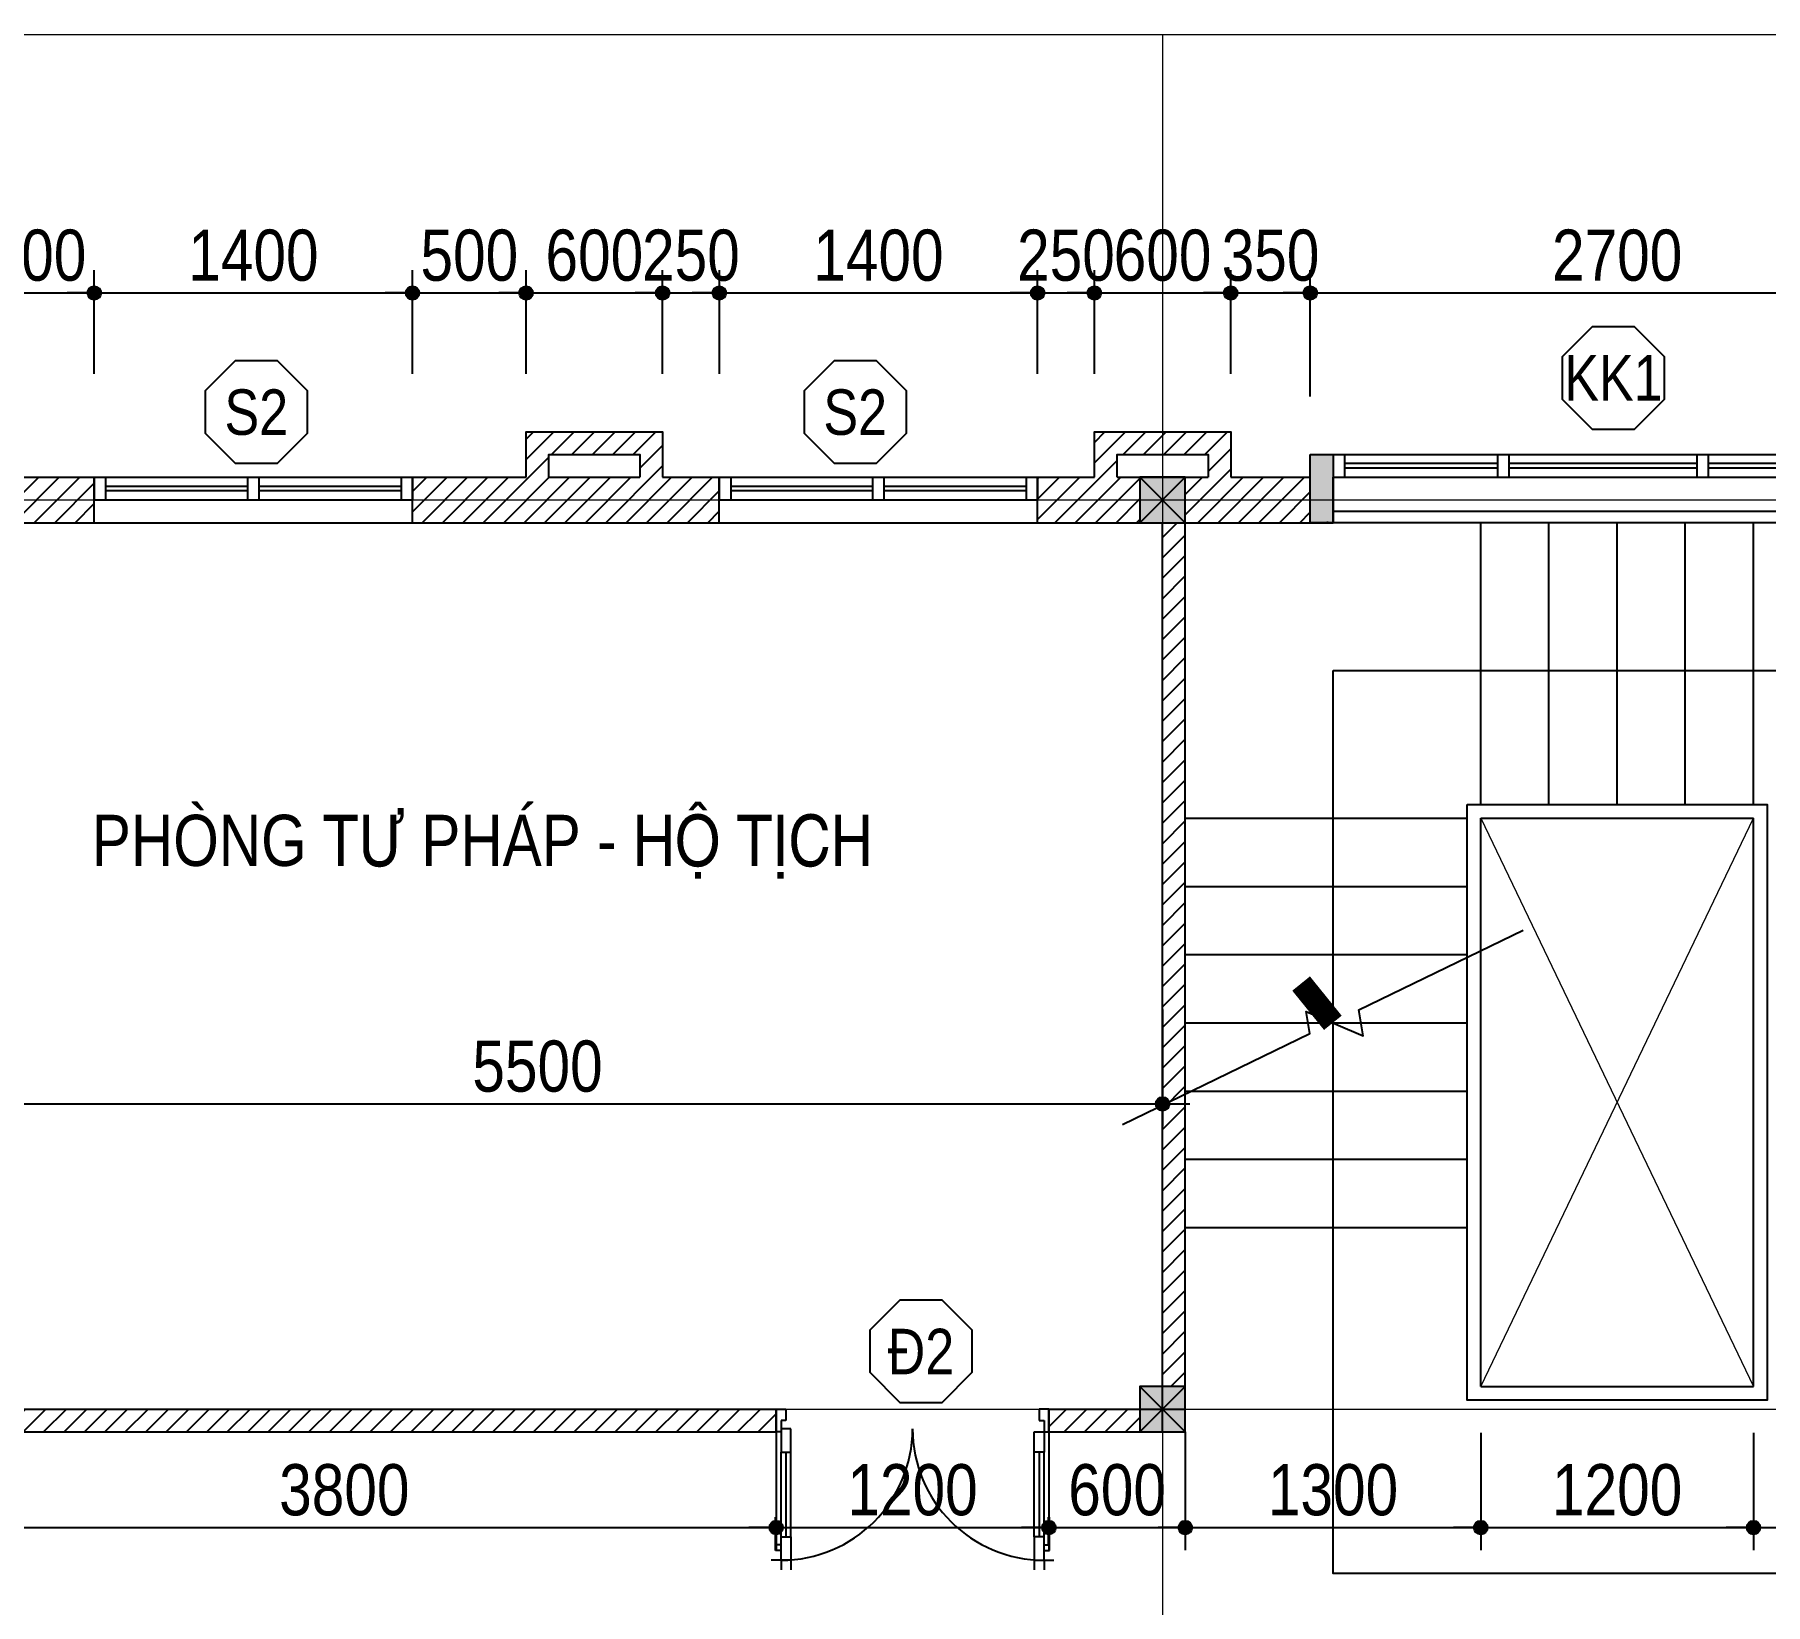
# Model space of a CAD drawing. Extents: x -79995 to 347433, y -157641 to 104789.
# Drawn here: x -3564 to 4051, y 44688 to 51593 of the extents above; entities that cross this region are included whole.
import ezdxf
from ezdxf.enums import TextEntityAlignment as Align

# ---------------------------------------------------------------- set-up
doc = ezdxf.new("R2010")
doc.units = 0
doc.linetypes.add('ACAD_ISO10W100', pattern=[18, 12, -3, 0, -3])
doc.layers.get('DEFPOINTS').update_dxf_attribs({"linetype": 'CONTINUOUS'})
for name, color, linetype in [('009', 251, 'CONTINUOUS'), ('DIM', 1, 'CONTINUOUS'), ('DOOR', 20, 'CONTINUOUS'), ('MEDIUM', 2, 'CONTINUOUS'), ('TAGS', 60, 'CONTINUOUS'), ('TEXT', 7, 'CONTINUOUS'), ('TUONG', 131, 'CONTINUOUS'), ('WALL', 4, 'CONTINUOUS')]:
    doc.layers.add(name, color=color, linetype=linetype)
for name, color, linetype, lineweight in [('CAY', 84, 'CONTINUOUS', 5), ('NET-THAY', 2, 'CONTINUOUS', 13), ('TRUC', 24, 'CONTINUOUS', 0)]:
    doc.layers.add(name, color=color, linetype=linetype, lineweight=lineweight)
doc.styles.add('1', font='', dxfattribs={"height": 250})
doc.styles.add('HEL-CONDENSE', font='')
doc.styles.add('VNI-HELVE-CONDENSEN', font='')
doc.styles.get('1').set_extended_font_data('VNI-Helve-Condense')
doc.styles.get('HEL-CONDENSE').set_extended_font_data('VNI-Helve-Condense')
doc.styles.get('VNI-HELVE-CONDENSEN').set_extended_font_data('VNI-Helve-Condense')
doc.dimstyles.new('D100', dxfattribs={"dimtxt": 225, "dimasz": 1.2, "dimexe": 100, "dimexo": 0, "dimgap": 50, "dimtad": 1, "dimdec": 0, "dimzin": 13, "dimdsep": 46, "dimtxsty": 'HEL-CONDENSE', "dimblk": 'D50', "dimcen": 0, "dimclrd": 1, "dimclre": 1, "dimclrt": 7, "dimadec": 0, "dimazin": 0, "dimtfac": 1, "dimtdec": 0, "dimtmove": 0, "dimatfit": 3, "dimldrblk": 'D50', "dimfxl": 1, "dimtolj": 1, "dimtzin": 13, "dimarcsym": 0})
pattern_1 = [(45, (-1312102.69, -334214.396), (-44.9012806, 44.9012806), [])]

# ---------------------------------------------------------------- blocks, each defined once
blk = doc.blocks.new('s11')
at = {"layer": 'DOOR'}
for p, q in [((0, 0), (0, -100)), ((1400, 0), (0, 0)), ((50, 0), (50, -100)), ((1350, 0), (1350, -100)), ((1400, 0), (1400, -100)), ((1400, -100), (0, -100))]:
    blk.add_line(p, q, dxfattribs=at)
at = {"layer": 'DOOR', "linetype": 'ByBlock', "lineweight": -2}
for p, q in [((675, -100), (675, 0)), ((725, -100), (725, 0))]:
    blk.add_line(p, q, dxfattribs=at)
at = {"layer": 'DOOR', "color": 251}
for p, q in [((50, -40), (675, -40)), ((50, -60), (675, -60)), ((725, -40), (1350, -40)), ((725, -60), (1350, -60))]:
    blk.add_line(p, q, dxfattribs=at)
blk = doc.blocks.new('KH-CUADI')
at = {"layer": 'TAGS'}
blk.add_lwpolyline([(-124, 300), (-300, 124), (-300, -124), (-124, -300), (124, -300), (300, -124), (300, 124), (124, 300)], close=True, dxfattribs=at)
at = {"layer": 'TAGS', "style": 'VNI-HELVE-CONDENSEN'}
blk.add_attdef('D', text='', height=300, dxfattribs=at).set_placement((0, 0), align=Align.MIDDLE)
blk = doc.blocks.new('A$C225A2996')
at = {"layer": 'WALL'}
blk.add_hatch(color=4, dxfattribs=at).paths.add_polyline_path([(531.4, 81.6), (731.4, 81.6), (731.4, 281.6), (531.4, 281.6)])
at = {"layer": 'WALL', "color": 4}
for p, q in [((531.4, 281.6), (731.4, 81.6)), ((531.4, 81.6), (731.4, 281.6))]:
    blk.add_line(p, q, dxfattribs=at)
blk.add_lwpolyline([(531.4, 81.6), (731.4, 81.6), (731.4, 281.6), (531.4, 281.6)], close=True, dxfattribs=at)
blk = doc.blocks.new('A$C48B57989')
at = {"layer": 'DOOR'}
for p, q in [((-446, 752.5), (-403.1, 752.5)), ((-446, 652.5), (-446, 752.5)), ((-403.1, 702.5), (-424.6, 702.5)), ((-424.6, 702.5), (-424.6, 652.5)), ((-403.1, 752.5), (-403.1, 702.5)), ((711.1, 752.5), (711.1, 702.5)), ((754, 752.5), (711.1, 752.5)), ((711.1, 702.5), (732.6, 702.5)), ((732.6, 702.5), (732.6, 652.5)), ((754, 652.5), (754, 752.5)), ((-424.6, 652.5), (-446, 652.5)), ((-381.7, 666.8), (-424.6, 666.8)), ((-424.6, 666.8), (-424.6, 563.9)), ((-381.7, 563.9), (-381.7, 666.8)), ((689.7, 563.9), (689.7, 652.5)), ((689.7, 652.5), (732.6, 652.5)), ((732.6, 652.5), (754, 652.5)), ((732.6, 652.5), (732.6, 563.9)), ((-424.6, 563.9), (-381.7, 563.9)), ((-424.6, 171.4), (-424.6, 563.9)), ((-403.1, 563.9), (-403.1, 191)), ((-381.7, 191), (-381.7, 563.9)), ((689.7, 191), (689.7, 563.9)), ((732.6, 563.9), (689.7, 563.9)), ((711.1, 563.9), (711.1, 191)), ((732.6, 171.4), (732.6, 563.9)), ((-448.8, 131.8), (-448.8, 277.2)), ((-443.9, 277.2), (-448.8, 277.2)), ((-443.9, 156), (-443.9, 277.2)), ((752, 156), (752, 277.2)), ((752, 277.2), (756.8, 277.2)), ((756.8, 131.8), (756.8, 277.2)), ((-424.6, 156), (-443.9, 156)), ((-424.6, 191), (-381.7, 191)), ((-424.6, 88.2), (-424.6, 191)), ((-424.6, 131.8), (-424.6, 156)), ((-381.7, 191), (-381.7, 88.2)), ((732.6, 191), (689.7, 191)), ((689.7, 191), (689.7, 88.2)), ((732.6, 88.2), (732.6, 191)), ((732.6, 131.8), (732.6, 156)), ((732.6, 156), (752, 156)), ((-424.6, 88.2), (-467.4, 88.2)), ((-424.6, 131.8), (-448.8, 131.8)), ((-424.6, 88.2), (-424.6, 45.3)), ((-381.7, 88.2), (-424.6, 88.2)), ((-381.7, 88.2), (-381.7, 45.3)), ((689.7, 88.2), (689.7, 45.3)), ((689.7, 88.2), (732.6, 88.2)), ((732.6, 131.8), (756.8, 131.8)), ((732.6, 88.2), (732.6, 45.3)), ((732.6, 88.2), (775.4, 88.2))]:
    blk.add_line(p, q, dxfattribs=at)
at = {"layer": 'DOOR', "color": 251}
for centre, major_axis, start_param, end_param in [((-424.6, 666.8), (409.1, 409.1), 3.926991, 5.497787), ((732.6, 666.8), (-409.1, 409.1), 0.785398, 2.356194)]:
    blk.add_ellipse(centre, major_axis=major_axis, ratio=1, start_param=start_param, end_param=end_param, dxfattribs=at)
blk = doc.blocks.new('D50')
at = {"layer": 'DIM'}
blk.add_hatch(color=256, dxfattribs=at).paths.add_polyline_path([(25, 0, 1), (-25, 0, 1)])
blk.add_line((25, 0), (100, 0), dxfattribs=at)
blk.add_circle((0, 0), 25, dxfattribs=at)
blk = doc.blocks.new('*D184')
at = {"layer": 'DEFPOINTS', "color": 0, "transparency": 16777216}
for p in [(-3301.5, 50456.8), (-3801.5, 50101.4), (-3301.5, 50101.4)]:
    blk.add_point(p, dxfattribs=at)
at = {"layer": 'DIM', "color": 1, "lineweight": -2, "transparency": 16777216}
for p, q in [((-3801.5, 50101.4), (-3801.5, 50556.8)), ((-3301.5, 50101.4), (-3301.5, 50556.8)), ((-3800.3, 50456.8), (-3302.7, 50456.8))]:
    blk.add_line(p, q, dxfattribs=at)
at = {"layer": 'DIM', "color": 1, "lineweight": -2, "transparency": 16777216, "xscale": 1.199999999999999, "yscale": 1.199999999999999, "zscale": 1.199999999999999, "rotation": 180}
blk.add_blockref('D50', (-3801.5, 50456.8), dxfattribs=at)
at = {"layer": 'DIM', "color": 1, "lineweight": -2, "transparency": 16777216, "xscale": 1.199999999999999, "yscale": 1.199999999999999, "zscale": 1.199999999999999}
blk.add_blockref('D50', (-3301.5, 50456.8), dxfattribs=at)
at = {"layer": 'DIM', "color": 7, "transparency": 16777216, "insert": (-3551.5, 50621.7), "char_height": 225, "attachment_point": 5, "style": 'HEL-CONDENSE'}
blk.add_mtext('\\A1;500', dxfattribs=at)
blk = doc.blocks.new('*D185')
at = {"layer": 'DEFPOINTS', "color": 0, "transparency": 16777216}
for p in [(-801.5, 50456.8), (-1401.5, 50101.4), (-801.5, 50101.4)]:
    blk.add_point(p, dxfattribs=at)
at = {"layer": 'DIM', "color": 1, "lineweight": -2, "transparency": 16777216}
for p, q in [((-1401.5, 50101.4), (-1401.5, 50556.8)), ((-801.5, 50101.4), (-801.5, 50556.8)), ((-1400.3, 50456.8), (-802.7, 50456.8))]:
    blk.add_line(p, q, dxfattribs=at)
at = {"layer": 'DIM', "color": 1, "lineweight": -2, "transparency": 16777216, "xscale": 1.199999999999999, "yscale": 1.199999999999999, "zscale": 1.199999999999999, "rotation": 180}
blk.add_blockref('D50', (-1401.5, 50456.8), dxfattribs=at)
at = {"layer": 'DIM', "color": 1, "lineweight": -2, "transparency": 16777216, "xscale": 1.199999999999999, "yscale": 1.199999999999999, "zscale": 1.199999999999999}
blk.add_blockref('D50', (-801.5, 50456.8), dxfattribs=at)
at = {"layer": 'DIM', "color": 7, "transparency": 16777216, "insert": (-1101.5, 50621.7), "char_height": 225, "attachment_point": 5, "style": 'HEL-CONDENSE'}
blk.add_mtext('\\A1;600', dxfattribs=at)
blk = doc.blocks.new('*D186')
at = {"layer": 'DEFPOINTS', "color": 0, "transparency": 16777216}
for p in [(-551.5, 50456.8), (-801.5, 50101.4), (-551.5, 50101.4)]:
    blk.add_point(p, dxfattribs=at)
at = {"layer": 'DIM', "color": 1, "lineweight": -2, "transparency": 16777216}
for p, q in [((-801.5, 50101.4), (-801.5, 50556.8)), ((-551.5, 50101.4), (-551.5, 50556.8)), ((-800.3, 50456.8), (-552.7, 50456.8))]:
    blk.add_line(p, q, dxfattribs=at)
at = {"layer": 'DIM', "color": 1, "lineweight": -2, "transparency": 16777216, "xscale": 1.199999999999999, "yscale": 1.199999999999999, "zscale": 1.199999999999999, "rotation": 180}
blk.add_blockref('D50', (-801.5, 50456.8), dxfattribs=at)
at = {"layer": 'DIM', "color": 1, "lineweight": -2, "transparency": 16777216, "xscale": 1.199999999999999, "yscale": 1.199999999999999, "zscale": 1.199999999999999}
blk.add_blockref('D50', (-551.5, 50456.8), dxfattribs=at)
at = {"layer": 'DIM', "color": 7, "transparency": 16777216, "insert": (-676.5, 50621.7), "char_height": 225, "attachment_point": 5, "style": 'HEL-CONDENSE'}
blk.add_mtext('\\A1;250', dxfattribs=at)
blk = doc.blocks.new('*D187')
at = {"layer": 'DEFPOINTS', "color": 0, "transparency": 16777216}
for p in [(1698.5, 50456.8), (1098.5, 50101.4), (1698.5, 50101.4)]:
    blk.add_point(p, dxfattribs=at)
at = {"layer": 'DIM', "color": 1, "lineweight": -2, "transparency": 16777216}
for p, q in [((1098.5, 50101.4), (1098.5, 50556.8)), ((1698.5, 50101.4), (1698.5, 50556.8)), ((1099.7, 50456.8), (1697.3, 50456.8))]:
    blk.add_line(p, q, dxfattribs=at)
at = {"layer": 'DIM', "color": 1, "lineweight": -2, "transparency": 16777216, "xscale": 1.199999999999999, "yscale": 1.199999999999999, "zscale": 1.199999999999999, "rotation": 180}
blk.add_blockref('D50', (1098.5, 50456.8), dxfattribs=at)
at = {"layer": 'DIM', "color": 1, "lineweight": -2, "transparency": 16777216, "xscale": 1.199999999999999, "yscale": 1.199999999999999, "zscale": 1.199999999999999}
blk.add_blockref('D50', (1698.5, 50456.8), dxfattribs=at)
at = {"layer": 'DIM', "color": 7, "transparency": 16777216, "insert": (1398.5, 50621.7), "char_height": 225, "attachment_point": 5, "style": 'HEL-CONDENSE'}
blk.add_mtext('\\A1;600', dxfattribs=at)
blk = doc.blocks.new('*D188')
at = {"layer": 'DEFPOINTS', "color": 0, "transparency": 16777216}
for p in [(2048.5, 50456.8), (1698.5, 50101.4), (2048.5, 50001.4)]:
    blk.add_point(p, dxfattribs=at)
at = {"layer": 'DIM', "color": 1, "lineweight": -2, "transparency": 16777216}
for p, q in [((1698.5, 50101.4), (1698.5, 50556.8)), ((2048.5, 50001.4), (2048.5, 50556.8)), ((1699.7, 50456.8), (2047.3, 50456.8))]:
    blk.add_line(p, q, dxfattribs=at)
at = {"layer": 'DIM', "color": 1, "lineweight": -2, "transparency": 16777216, "xscale": 1.199999999999999, "yscale": 1.199999999999999, "zscale": 1.199999999999999, "rotation": 180}
blk.add_blockref('D50', (1698.5, 50456.8), dxfattribs=at)
at = {"layer": 'DIM', "color": 1, "lineweight": -2, "transparency": 16777216, "xscale": 1.199999999999999, "yscale": 1.199999999999999, "zscale": 1.199999999999999}
blk.add_blockref('D50', (2048.5, 50456.8), dxfattribs=at)
at = {"layer": 'DIM', "color": 7, "transparency": 16777216, "insert": (1873.5, 50621.7), "char_height": 225, "attachment_point": 5, "style": 'HEL-CONDENSE'}
blk.add_mtext('\\A1;350', dxfattribs=at)
blk = doc.blocks.new('*D189')
at = {"layer": 'DEFPOINTS', "color": 0, "transparency": 16777216}
for p in [(4748.5, 50456.8), (2048.5, 50001.4), (4748.5, 50001.4)]:
    blk.add_point(p, dxfattribs=at)
at = {"layer": 'DIM', "color": 1, "lineweight": -2, "transparency": 16777216}
for p, q in [((2048.5, 50001.4), (2048.5, 50556.8)), ((4748.5, 50001.4), (4748.5, 50556.8)), ((2049.7, 50456.8), (4747.3, 50456.8))]:
    blk.add_line(p, q, dxfattribs=at)
at = {"layer": 'DIM', "color": 1, "lineweight": -2, "transparency": 16777216, "xscale": 1.199999999999999, "yscale": 1.199999999999999, "zscale": 1.199999999999999, "rotation": 180}
blk.add_blockref('D50', (2048.5, 50456.8), dxfattribs=at)
at = {"layer": 'DIM', "color": 1, "lineweight": -2, "transparency": 16777216, "xscale": 1.199999999999999, "yscale": 1.199999999999999, "zscale": 1.199999999999999}
blk.add_blockref('D50', (4748.5, 50456.8), dxfattribs=at)
at = {"layer": 'DIM', "color": 7, "transparency": 16777216, "insert": (3398.5, 50621.7), "char_height": 225, "attachment_point": 5, "style": 'HEL-CONDENSE'}
blk.add_mtext('\\A1;2700', dxfattribs=at)
blk = doc.blocks.new('*D313')
at = {"layer": 'DEFPOINTS', "color": 0, "linetype": 'Continuous', "transparency": 16777216}
for p in [(-4101.5, 45446.2), (-301.5, 45446.2), (-301.5, 45025.6)]:
    blk.add_point(p, dxfattribs=at)
at = {"layer": 'DIM', "color": 1, "linetype": 'Continuous', "lineweight": -2, "transparency": 16777216}
for p, q in [((-4101.5, 45446.2), (-4101.5, 44925.6)), ((-301.5, 45446.2), (-301.5, 44925.6)), ((-4100.3, 45025.6), (-302.7, 45025.6))]:
    blk.add_line(p, q, dxfattribs=at)
at = {"layer": 'DIM', "color": 1, "linetype": 'Continuous', "lineweight": -2, "transparency": 16777216, "xscale": 1.199999999999999, "yscale": 1.199999999999999, "zscale": 1.199999999999999, "rotation": 180}
blk.add_blockref('D50', (-4101.5, 45025.6), dxfattribs=at)
at = {"layer": 'DIM', "color": 1, "linetype": 'Continuous', "lineweight": -2, "transparency": 16777216, "xscale": 1.199999999999999, "yscale": 1.199999999999999, "zscale": 1.199999999999999}
blk.add_blockref('D50', (-301.5, 45025.6), dxfattribs=at)
at = {"layer": 'DIM', "color": 7, "linetype": 'Continuous', "transparency": 16777216, "insert": (-2201.5, 45190.5), "char_height": 225, "attachment_point": 5, "style": 'HEL-CONDENSE'}
blk.add_mtext('\\A1;3800', dxfattribs=at)
blk = doc.blocks.new('*D314')
at = {"layer": 'DEFPOINTS', "color": 0, "linetype": 'Continuous', "transparency": 16777216}
for p in [(-301.5, 45446.2), (898.5, 45446.2), (898.5, 45025.6)]:
    blk.add_point(p, dxfattribs=at)
at = {"layer": 'DIM', "color": 1, "linetype": 'Continuous', "lineweight": -2, "transparency": 16777216}
for p, q in [((-301.5, 45446.2), (-301.5, 44925.6)), ((898.5, 45446.2), (898.5, 44925.6)), ((-300.3, 45025.6), (897.3, 45025.6))]:
    blk.add_line(p, q, dxfattribs=at)
at = {"layer": 'DIM', "color": 1, "linetype": 'Continuous', "lineweight": -2, "transparency": 16777216, "xscale": 1.199999999999999, "yscale": 1.199999999999999, "zscale": 1.199999999999999, "rotation": 180}
blk.add_blockref('D50', (-301.5, 45025.6), dxfattribs=at)
at = {"layer": 'DIM', "color": 1, "linetype": 'Continuous', "lineweight": -2, "transparency": 16777216, "xscale": 1.199999999999999, "yscale": 1.199999999999999, "zscale": 1.199999999999999}
blk.add_blockref('D50', (898.5, 45025.6), dxfattribs=at)
at = {"layer": 'DIM', "color": 7, "linetype": 'Continuous', "transparency": 16777216, "insert": (298.5, 45190.5), "char_height": 225, "attachment_point": 5, "style": 'HEL-CONDENSE'}
blk.add_mtext('\\A1;1200', dxfattribs=at)
blk = doc.blocks.new('*D315')
at = {"layer": 'DEFPOINTS', "color": 0, "linetype": 'Continuous', "transparency": 16777216}
for p in [(898.5, 45446.2), (1498.5, 45446.2), (1498.5, 45025.6)]:
    blk.add_point(p, dxfattribs=at)
at = {"layer": 'DIM', "color": 1, "linetype": 'Continuous', "lineweight": -2, "transparency": 16777216}
for p, q in [((898.5, 45446.2), (898.5, 44925.6)), ((1498.5, 45446.2), (1498.5, 44925.6)), ((899.7, 45025.6), (1497.3, 45025.6))]:
    blk.add_line(p, q, dxfattribs=at)
at = {"layer": 'DIM', "color": 1, "linetype": 'Continuous', "lineweight": -2, "transparency": 16777216, "xscale": 1.199999999999999, "yscale": 1.199999999999999, "zscale": 1.199999999999999, "rotation": 180}
blk.add_blockref('D50', (898.5, 45025.6), dxfattribs=at)
at = {"layer": 'DIM', "color": 1, "linetype": 'Continuous', "lineweight": -2, "transparency": 16777216, "xscale": 1.199999999999999, "yscale": 1.199999999999999, "zscale": 1.199999999999999}
blk.add_blockref('D50', (1498.5, 45025.6), dxfattribs=at)
at = {"layer": 'DIM', "color": 7, "linetype": 'Continuous', "transparency": 16777216, "insert": (1198.5, 45190.5), "char_height": 225, "attachment_point": 5, "style": 'HEL-CONDENSE'}
blk.add_mtext('\\A1;600', dxfattribs=at)
blk = doc.blocks.new('*D316')
at = {"layer": 'DEFPOINTS', "color": 0, "linetype": 'Continuous', "transparency": 16777216}
for p in [(1498.5, 45446.2), (2798.5, 45442.4), (2798.5, 45025.6)]:
    blk.add_point(p, dxfattribs=at)
at = {"layer": 'DIM', "color": 1, "linetype": 'Continuous', "lineweight": -2, "transparency": 16777216}
for p, q in [((1498.5, 45446.2), (1498.5, 44925.6)), ((2798.5, 45442.4), (2798.5, 44925.6)), ((1499.7, 45025.6), (2797.3, 45025.6))]:
    blk.add_line(p, q, dxfattribs=at)
at = {"layer": 'DIM', "color": 1, "linetype": 'Continuous', "lineweight": -2, "transparency": 16777216, "xscale": 1.199999999999999, "yscale": 1.199999999999999, "zscale": 1.199999999999999, "rotation": 180}
blk.add_blockref('D50', (1498.5, 45025.6), dxfattribs=at)
at = {"layer": 'DIM', "color": 1, "linetype": 'Continuous', "lineweight": -2, "transparency": 16777216, "xscale": 1.199999999999999, "yscale": 1.199999999999999, "zscale": 1.199999999999999}
blk.add_blockref('D50', (2798.5, 45025.6), dxfattribs=at)
at = {"layer": 'DIM', "color": 7, "linetype": 'Continuous', "transparency": 16777216, "insert": (2148.5, 45190.5), "char_height": 225, "attachment_point": 5, "style": 'HEL-CONDENSE'}
blk.add_mtext('\\A1;1300', dxfattribs=at)
blk = doc.blocks.new('*D317')
at = {"layer": 'DEFPOINTS', "color": 0, "linetype": 'Continuous', "transparency": 16777216}
for p in [(2798.5, 45442.4), (3998.5, 45442.4), (3998.5, 45025.6)]:
    blk.add_point(p, dxfattribs=at)
at = {"layer": 'DIM', "color": 1, "linetype": 'Continuous', "lineweight": -2, "transparency": 16777216}
for p, q in [((2798.5, 45442.4), (2798.5, 44925.6)), ((3998.5, 45442.4), (3998.5, 44925.6)), ((2799.7, 45025.6), (3997.3, 45025.6))]:
    blk.add_line(p, q, dxfattribs=at)
at = {"layer": 'DIM', "color": 1, "linetype": 'Continuous', "lineweight": -2, "transparency": 16777216, "xscale": 1.199999999999999, "yscale": 1.199999999999999, "zscale": 1.199999999999999, "rotation": 180}
blk.add_blockref('D50', (2798.5, 45025.6), dxfattribs=at)
at = {"layer": 'DIM', "color": 1, "linetype": 'Continuous', "lineweight": -2, "transparency": 16777216, "xscale": 1.199999999999999, "yscale": 1.199999999999999, "zscale": 1.199999999999999}
blk.add_blockref('D50', (3998.5, 45025.6), dxfattribs=at)
at = {"layer": 'DIM', "color": 7, "linetype": 'Continuous', "transparency": 16777216, "insert": (3398.5, 45190.5), "char_height": 225, "attachment_point": 5, "style": 'HEL-CONDENSE'}
blk.add_mtext('\\A1;1200', dxfattribs=at)
blk = doc.blocks.new('*D318')
at = {"layer": 'DEFPOINTS', "color": 0, "linetype": 'Continuous', "transparency": 16777216}
for p in [(3998.5, 45442.4), (5298.5, 45446.2), (5298.5, 45025.6)]:
    blk.add_point(p, dxfattribs=at)
at = {"layer": 'DIM', "color": 1, "linetype": 'Continuous', "lineweight": -2, "transparency": 16777216}
for p, q in [((3998.5, 45442.4), (3998.5, 44925.6)), ((5298.5, 45446.2), (5298.5, 44925.6)), ((3999.7, 45025.6), (5297.3, 45025.6))]:
    blk.add_line(p, q, dxfattribs=at)
at = {"layer": 'DIM', "color": 1, "linetype": 'Continuous', "lineweight": -2, "transparency": 16777216, "xscale": 1.199999999999999, "yscale": 1.199999999999999, "zscale": 1.199999999999999, "rotation": 180}
blk.add_blockref('D50', (3998.5, 45025.6), dxfattribs=at)
at = {"layer": 'DIM', "color": 1, "linetype": 'Continuous', "lineweight": -2, "transparency": 16777216, "xscale": 1.199999999999999, "yscale": 1.199999999999999, "zscale": 1.199999999999999}
blk.add_blockref('D50', (5298.5, 45025.6), dxfattribs=at)
at = {"layer": 'DIM', "color": 7, "linetype": 'Continuous', "transparency": 16777216, "insert": (4648.5, 45190.5), "char_height": 225, "attachment_point": 5, "style": 'HEL-CONDENSE'}
blk.add_mtext('\\A1;1300', dxfattribs=at)
blk = doc.blocks.new('*D353')
at = {"layer": 'DEFPOINTS', "color": 0, "transparency": 16777216}
for p in [(848.5, 50456.8), (-551.5, 50101.4), (848.5, 50101.4)]:
    blk.add_point(p, dxfattribs=at)
at = {"layer": 'DIM', "color": 1, "lineweight": -2, "transparency": 16777216}
for p, q in [((-551.5, 50101.4), (-551.5, 50556.8)), ((848.5, 50101.4), (848.5, 50556.8)), ((-550.3, 50456.8), (847.3, 50456.8))]:
    blk.add_line(p, q, dxfattribs=at)
at = {"layer": 'DIM', "color": 1, "lineweight": -2, "transparency": 16777216, "xscale": 1.199999999999999, "yscale": 1.199999999999999, "zscale": 1.199999999999999, "rotation": 180}
blk.add_blockref('D50', (-551.5, 50456.8), dxfattribs=at)
at = {"layer": 'DIM', "color": 1, "lineweight": -2, "transparency": 16777216, "xscale": 1.199999999999999, "yscale": 1.199999999999999, "zscale": 1.199999999999999}
blk.add_blockref('D50', (848.5, 50456.8), dxfattribs=at)
at = {"layer": 'DIM', "color": 7, "transparency": 16777216, "insert": (148.5, 50621.7), "char_height": 225, "attachment_point": 5, "style": 'HEL-CONDENSE'}
blk.add_mtext('\\A1;1400', dxfattribs=at)
blk = doc.blocks.new('*D354')
at = {"layer": 'DEFPOINTS', "color": 0, "transparency": 16777216}
for p in [(1098.5, 50456.8), (848.5, 50164.5), (1098.5, 50101.4)]:
    blk.add_point(p, dxfattribs=at)
at = {"layer": 'DIM', "color": 1, "lineweight": -2, "transparency": 16777216}
for p, q in [((848.5, 50164.5), (848.5, 50556.8)), ((1098.5, 50101.4), (1098.5, 50556.8)), ((849.7, 50456.8), (1097.3, 50456.8))]:
    blk.add_line(p, q, dxfattribs=at)
at = {"layer": 'DIM', "color": 1, "lineweight": -2, "transparency": 16777216, "xscale": 1.199999999999999, "yscale": 1.199999999999999, "zscale": 1.199999999999999, "rotation": 180}
blk.add_blockref('D50', (848.5, 50456.8), dxfattribs=at)
at = {"layer": 'DIM', "color": 1, "lineweight": -2, "transparency": 16777216, "xscale": 1.199999999999999, "yscale": 1.199999999999999, "zscale": 1.199999999999999}
blk.add_blockref('D50', (1098.5, 50456.8), dxfattribs=at)
at = {"layer": 'DIM', "color": 7, "transparency": 16777216, "insert": (973.5, 50621.7), "char_height": 225, "attachment_point": 5, "style": 'HEL-CONDENSE'}
blk.add_mtext('\\A1;250', dxfattribs=at)
blk = doc.blocks.new('*D355')
at = {"layer": 'DEFPOINTS', "color": 0, "transparency": 16777216}
for p in [(-1901.5, 50456.8), (-3301.5, 50101.4), (-1901.5, 50101.4)]:
    blk.add_point(p, dxfattribs=at)
at = {"layer": 'DIM', "color": 1, "lineweight": -2, "transparency": 16777216}
for p, q in [((-3301.5, 50101.4), (-3301.5, 50556.8)), ((-1901.5, 50101.4), (-1901.5, 50556.8)), ((-3300.3, 50456.8), (-1902.7, 50456.8))]:
    blk.add_line(p, q, dxfattribs=at)
at = {"layer": 'DIM', "color": 1, "lineweight": -2, "transparency": 16777216, "xscale": 1.199999999999999, "yscale": 1.199999999999999, "zscale": 1.199999999999999, "rotation": 180}
blk.add_blockref('D50', (-3301.5, 50456.8), dxfattribs=at)
at = {"layer": 'DIM', "color": 1, "lineweight": -2, "transparency": 16777216, "xscale": 1.199999999999999, "yscale": 1.199999999999999, "zscale": 1.199999999999999}
blk.add_blockref('D50', (-1901.5, 50456.8), dxfattribs=at)
at = {"layer": 'DIM', "color": 7, "transparency": 16777216, "insert": (-2601.5, 50621.7), "char_height": 225, "attachment_point": 5, "style": 'HEL-CONDENSE'}
blk.add_mtext('\\A1;1400', dxfattribs=at)
blk = doc.blocks.new('*D356')
at = {"layer": 'DEFPOINTS', "color": 0, "transparency": 16777216}
for p in [(-1401.5, 50456.8), (-1901.5, 50101.4), (-1401.5, 50101.4)]:
    blk.add_point(p, dxfattribs=at)
at = {"layer": 'DIM', "color": 1, "lineweight": -2, "transparency": 16777216}
for p, q in [((-1901.5, 50101.4), (-1901.5, 50556.8)), ((-1401.5, 50101.4), (-1401.5, 50556.8)), ((-1900.3, 50456.8), (-1402.7, 50456.8))]:
    blk.add_line(p, q, dxfattribs=at)
at = {"layer": 'DIM', "color": 1, "lineweight": -2, "transparency": 16777216, "xscale": 1.199999999999999, "yscale": 1.199999999999999, "zscale": 1.199999999999999, "rotation": 180}
blk.add_blockref('D50', (-1901.5, 50456.8), dxfattribs=at)
at = {"layer": 'DIM', "color": 1, "lineweight": -2, "transparency": 16777216, "xscale": 1.199999999999999, "yscale": 1.199999999999999, "zscale": 1.199999999999999}
blk.add_blockref('D50', (-1401.5, 50456.8), dxfattribs=at)
at = {"layer": 'DIM', "color": 7, "transparency": 16777216, "insert": (-1651.5, 50621.7), "char_height": 225, "attachment_point": 5, "style": 'HEL-CONDENSE'}
blk.add_mtext('\\A1;500', dxfattribs=at)
blk = doc.blocks.new('*D369')
at = {"layer": 'DEFPOINTS', "color": 0, "transparency": 16777216}
for p in [(-4101.5, 47737.6), (1398.5, 47304), (1398.5, 46889.3)]:
    blk.add_point(p, dxfattribs=at)
at = {"layer": 'DIM', "color": 1, "lineweight": -2, "transparency": 16777216}
for p, q in [((-4101.5, 47737.6), (-4101.5, 46789.3)), ((1398.5, 47304), (1398.5, 46789.3)), ((-4100.3, 46889.3), (1397.3, 46889.3))]:
    blk.add_line(p, q, dxfattribs=at)
at = {"layer": 'DIM', "color": 1, "lineweight": -2, "transparency": 16777216, "xscale": 1.199999999999999, "yscale": 1.199999999999999, "zscale": 1.199999999999999, "rotation": 180}
blk.add_blockref('D50', (-4101.5, 46889.3), dxfattribs=at)
at = {"layer": 'DIM', "color": 1, "lineweight": -2, "transparency": 16777216, "xscale": 1.199999999999999, "yscale": 1.199999999999999, "zscale": 1.199999999999999}
blk.add_blockref('D50', (1398.5, 46889.3), dxfattribs=at)
at = {"layer": 'DIM', "color": 7, "transparency": 16777216, "insert": (-1351.5, 47054.2), "char_height": 225, "attachment_point": 5, "style": 'HEL-CONDENSE'}
blk.add_mtext('\\A1;5500', dxfattribs=at)

msp = doc.modelspace()

# ---------------------------------------------------------------- hatches: boundary and pattern name
at = {"layer": '009'}
h = msp.add_hatch(dxfattribs=at)
h.set_pattern_fill('ANSI31', color=256, scale=20, style=0)
h.set_pattern_definition(pattern_1)
h.paths.add_polyline_path([(-12701.548, 49896.161), (-13451.548, 49896.161), (-13451.548, 49296.161), (-13201.548, 49296.161), (-13201.548, 47846.161), (-13001.548, 47846.161), (-13001.548, 47946.161), (-12801.548, 47946.161), (-12801.548, 48033.661), (-12801.548, 48046.161), (-13001.548, 48046.161), (-13001.548, 49196.161), (-12701.548, 49196.161), (-12701.548, 49546.161)])
h.paths.add_polyline_path([(-13351.548, 49796.161), (-12801.548, 49796.161), (-12801.548, 49646.161), (-13001.548, 49646.161), (-13001.548, 49446.161), (-12801.548, 49446.161), (-12801.548, 49296.161), (-13001.548, 49296.161), (-13001.548, 49446.161), (-13201.548, 49446.161), (-13201.548, 49421.161), (-13201.548, 49396.161), (-13351.548, 49396.161)], flags=16)
h.paths.add_polyline_path([(-13001.548, 46546.161), (-12901.548, 46546.161), (-12901.548, 46646.161), (-13001.548, 46646.161), (-13001.548, 47246.161), (-13201.548, 47246.161), (-13201.548, 45846.161), (-13451.548, 45846.161), (-13451.548, 45246.161), (-13201.548, 45246.161), (-13001.548, 45246.161), (-13001.548, 45446.161), (-13201.548, 45446.161), (-13201.548, 45346.161), (-13351.548, 45346.161), (-13351.548, 45746.161), (-13201.548, 45746.161), (-13201.548, 45646.161), (-13001.548, 45646.161), (-13001.548, 45846.161)])
h.paths.add_polyline_path([(-10801.548, 47946.161), (-10601.548, 47946.161), (-10601.548, 48033.661), (-10601.548, 48046.161), (-10801.548, 48046.161), (-10801.548, 49446.161), (-10576.548, 49446.161), (-9801.548, 49446.161), (-9801.548, 48046.161), (-9901.548, 48046.161), (-9901.548, 47946.161), (-9601.548, 47946.161), (-9601.548, 48033.661), (-9601.548, 48046.161), (-9701.548, 48046.161), (-9701.548, 49446.161), (-9501.548, 49446.161), (-9501.548, 49646.161), (-9751.548, 49646.161), (-9751.548, 49846.161), (-10351.548, 49846.161), (-10351.548, 49646.161), (-11101.548, 49646.161), (-11101.548, 49546.161), (-11101.548, 49446.161), (-10901.548, 49446.161), (-10901.548, 48046.161), (-11101.548, 48046.161), (-11101.548, 47946.161), (-10901.548, 47946.161), (-10901.548, 46646.161), (-12101.548, 46646.161), (-12101.548, 46546.161), (-10901.548, 46546.161), (-10901.548, 46446.161), (-10801.548, 46446.161)])
h.paths.add_polyline_path([(-10251.548, 49646.161), (-10251.548, 49746.161), (-9851.548, 49746.161), (-9851.548, 49646.161), (-9951.548, 49646.161)], flags=17)
h.paths.add_polyline_path([(-7201.548, 49646.161), (-7301.548, 49646.161), (-7301.548, 49746.161), (-6901.548, 49746.161), (-6901.548, 49646.161), (-7001.548, 49646.161), (-7001.548, 49446.161), (-6301.548, 49446.161), (-6301.548, 49646.161), (-6801.548, 49646.161), (-6801.548, 49846.161), (-7401.548, 49846.161), (-7401.548, 49646.161), (-8901.548, 49646.161), (-8901.548, 49546.161), (-8901.548, 49446.161), (-8701.548, 49446.161), (-8701.548, 48046.161), (-8901.548, 48046.161), (-8901.548, 47946.161), (-8701.548, 47946.161), (-8701.548, 45546.161), (-10801.548, 45546.161), (-10801.548, 45646.161), (-10901.548, 45646.161), (-10901.548, 45446.161), (-8701.548, 45446.161), (-7201.548, 45446.161), (-7201.548, 45546.161), (-8601.548, 45546.161), (-8601.548, 49446.161), (-7201.548, 49446.161)])
h.paths.add_polyline_path([(-5601.548, 45546.161), (-7001.548, 45546.161), (-7001.548, 45446.161), (-5601.548, 45446.161)])
h.paths.add_polyline_path([(-4201.548, 49646.161), (-4301.548, 49646.161), (-4301.548, 49746.161), (-3901.548, 49746.161), (-3901.548, 49646.161), (-4001.548, 49646.161), (-4001.548, 49446.161), (-3301.548, 49446.161), (-3301.548, 49646.161), (-3801.548, 49646.161), (-3801.548, 49846.161), (-4401.548, 49846.161), (-4401.548, 49646.161), (-4901.548, 49646.161), (-4901.548, 49446.161), (-4201.548, 49446.161)])
h = msp.add_hatch(dxfattribs=at)
h.set_pattern_fill('ANSI31', color=256, scale=20, style=0)
h.set_pattern_definition(pattern_1)
h.paths.add_polyline_path([(-4001.548, 45546.161), (-4001.548, 45446.161), (-301.548, 45446.161), (-301.548, 45546.161)])
h.paths.add_polyline_path([(898.452, 45546.161), (898.452, 45446.161), (1298.452, 45446.161), (1298.452, 45546.161)])
h.paths.add_polyline_path([(1498.452, 46933.617), (1398.452, 46885.16), (1398.452, 45646.161), (1498.452, 45646.161)])
h.paths.add_polyline_path([(1498.452, 49446.161), (1398.452, 49446.161), (1398.452, 46885.16), (1498.452, 46933.617)])
h.paths.add_polyline_path([(1698.452, 49646.161), (1698.452, 49846.161), (1098.452, 49846.161), (1098.452, 49646.161), (848.452, 49646.161), (848.452, 49446.161), (1298.452, 49446.161), (1298.452, 49646.161), (1198.452, 49646.161), (1198.452, 49746.161), (1598.452, 49746.161), (1598.452, 49646.161), (1498.452, 49646.161), (1498.452, 49446.161), (2048.452, 49446.161), (2048.452, 49646.161)])
h.paths.add_polyline_path([(-551.548, 49446.161), (-551.548, 49646.161), (-801.548, 49646.161), (-801.548, 49846.161), (-1401.548, 49846.161), (-1401.548, 49646.161), (-1901.548, 49646.161), (-1901.548, 49446.161)])
h.paths.add_polyline_path([(-901.548, 49646.161), (-901.548, 49746.161), (-1301.548, 49746.161), (-1301.548, 49646.161)], flags=17)
h.paths.add_polyline_path([(4748.452, 49646.161), (4748.452, 49446.161), (5298.452, 49446.161), (5298.452, 49646.161), (5198.452, 49646.161), (5198.452, 49746.161), (5598.452, 49746.161), (5598.452, 49646.161), (5498.452, 49646.161), (5498.452, 49446.161), (5948.452, 49446.161), (5948.452, 49646.161), (5698.452, 49646.161), (5698.452, 49846.161), (5098.452, 49846.161), (5098.452, 49646.161)])
h.paths.add_polyline_path([(5298.452, 45646.161), (5398.452, 45646.161), (5398.452, 49446.161), (5298.452, 49446.161)])
h.paths.add_polyline_path([(5498.452, 45546.161), (5498.452, 45446.161), (5898.452, 45446.161), (5898.452, 45546.161)])
h.paths.add_polyline_path([(10798.452, 45446.161), (10798.452, 45546.161), (7098.452, 45546.161), (7098.452, 45446.161)])
h.paths.add_polyline_path([(8198.452, 49646.161), (8198.452, 49846.161), (7598.452, 49846.161), (7598.452, 49646.161), (7348.452, 49646.161), (7348.452, 49446.161), (8698.452, 49446.161), (8698.452, 49646.161)])
h.paths.add_polyline_path([(8098.452, 49646.161), (8098.452, 49746.161), (7698.452, 49746.161), (7698.452, 49646.161)], flags=17)
h.paths.add_polyline_path([(11698.452, 49446.161), (11698.452, 49646.161), (11198.452, 49646.161), (11198.452, 49846.161), (10598.452, 49846.161), (10598.452, 49646.161), (10098.452, 49646.161), (10098.452, 49446.161), (10798.452, 49446.161), (10798.452, 49646.161), (10698.452, 49646.161), (10698.452, 49746.161), (11098.452, 49746.161), (11098.452, 49646.161), (10998.452, 49646.161), (10998.452, 49446.161)])
h.paths.add_polyline_path([(6498.452, 43646.161), (6498.452, 43546.161), (8098.452, 43546.161), (8098.452, 39646.161), (7448.452, 39646.161), (7448.452, 39446.161), (7598.452, 39446.161), (7598.452, 39246.161), (8198.452, 39246.161), (8198.452, 39446.161), (8698.452, 39446.161), (8698.452, 39646.161), (8198.452, 39646.161), (8198.452, 43546.161), (8298.452, 43546.161), (8298.452, 43646.161)])
h.paths.add_polyline_path([(8098.452, 39446.161), (7698.452, 39446.161), (7698.452, 39346.161), (8098.452, 39346.161)], flags=17)
h.paths.add_polyline_path([(5398.452, 43446.161), (5298.452, 43446.161), (5298.452, 39646.161), (5398.452, 39646.161)])
h.paths.add_polyline_path([(1498.452, 39646.161), (1498.452, 39446.161), (1898.452, 39446.161), (1898.452, 39646.161)])
h.paths.add_polyline_path([(748.452, 39646.161), (748.452, 39446.161), (898.452, 39446.161), (898.452, 39246.161), (1498.452, 39246.161), (1498.452, 39446.161), (1398.452, 39446.161), (1398.452, 39346.161), (998.452, 39346.161), (998.452, 39446.161), (1298.452, 39446.161), (1298.452, 39646.161)])
h.paths.add_polyline_path([(10104.524, 45230.811), (10104.524, 45761.511), (10446.824, 45761.511), (10446.824, 45230.811)], flags=9)
at = {"layer": 'CAY'}
h = msp.add_hatch(dxfattribs=at)
h.set_pattern_fill('AR-CONC', color=256, scale=50, style=0)
h.set_pattern_definition([(50, (-1056383.75, 214683.2), (358.63009, -31.37607), [37.5, -412.5]), (355, (-1056383.75, 214683.2), (-69.37567, 376.09607), [30, -330]), (100.4514, (-1056353.86, 214680.6), (289.25469, 344.71977), [31.8701, -350.57106]), (46.1842, (-1056383.75, 214783.2), (533.62052, -82.7595), [56.25, -618.75]), (96.6356, (-1056339.3, 214776.3), (467.33135, 487.05894), [47.80514, -525.8565]), (351.1842, (-1056383.75, 214783.2), (467.33097, 487.0593), [45, -495]), (21, (-1056333.75, 214758.2), (298.45353, -201.309445), [37.5, -412.5]), (326, (-1056333.75, 214758.2), (121.65767, 362.57502), [30, -330]), (71.4514, (-1056308.87, 214741.42), (420.11131, 161.26525), [31.8701, -350.57106]), (37.5, (-1056383.75, 214683.2), (6.079928, 166.446927), [0, -326, 0, -335, 0, -331.25]), (7.5, (-1056383.75, 214683.2), (131.53477, 197.205856), [0, -191, 0, -318.5, 0, -126.25]), (327.5, (-1056495.25, 214683.2), (266.911218, -11.277436), [0, -125, 0, -390, 0, -517.5]), (317.5, (-1056545.25, 214683.2), (291.593085, 50.05249), [0, -162.5, 0, -259, 0, -367.5])])
h.paths.add_polyline_path([(2048.452, 49746.161), (2148.452, 49746.161), (2148.452, 49446.161), (2048.452, 49446.161)])
at = {"layer": 'TUONG'}
msp.add_hatch(color=256, dxfattribs=at).paths.add_polyline_path([(2048.452, 49746.161), (2148.452, 49746.161), (2148.452, 49446.161), (2048.452, 49446.161)])

# ---------------------------------------------------------------- linework, layer by layer
at = {"layer": 'DOOR'}
for p, q in [((2148.452, 49746.161), (2148.452, 49646.161)), ((2148.452, 49746.161), (4648.452, 49746.161)), ((2198.452, 49746.161), (2198.452, 49646.161)), ((3748.452, 49746.161), (3748.452, 49646.161)), ((3798.452, 49746.161), (3798.452, 49646.161)), ((2148.452, 49646.161), (4648.452, 49646.161))]:
    msp.add_line(p, q, dxfattribs=at)
at = {"layer": 'DOOR', "linetype": 'ByBlock', "lineweight": -2}
for p, q in [((2873.452, 49646.161), (2873.452, 49746.161)), ((2923.452, 49646.161), (2923.452, 49746.161))]:
    msp.add_line(p, q, dxfattribs=at)
at = {"layer": 'DOOR', "color": 251}
for p, q in [((2873.452, 49706.161), (2198.452, 49706.161)), ((2873.452, 49686.161), (2198.452, 49686.161)), ((3748.452, 49706.161), (2923.452, 49706.161)), ((3748.452, 49686.161), (2923.452, 49686.161)), ((4598.452, 49706.161), (3798.452, 49706.161)), ((4598.452, 49686.161), (3798.452, 49686.161))]:
    msp.add_line(p, q, dxfattribs=at)
at = {"layer": 'MEDIUM'}
for p, q in [((-3301.548, 49446.161), (-1901.548, 49446.161)), ((-551.548, 49446.161), (848.452, 49446.161))]:
    msp.add_line(p, q, dxfattribs=at)
at = {"layer": 'NET-THAY', "linetype": 'ByBlock', "lineweight": -2}
for p, q in [((2798.452, 48206.161), (2798.452, 49446.161)), ((3098.452, 48206.161), (3098.452, 49446.161)), ((3398.452, 48206.161), (3398.452, 49446.161)), ((3398.452, 48206.161), (3398.452, 49446.161)), ((3698.452, 48206.161), (3698.452, 49446.161)), ((3998.452, 48206.161), (3998.452, 49446.161)), ((1498.452, 48146.161), (2738.452, 48146.161)), ((2798.452, 48146.161), (3998.452, 48146.161)), ((1498.452, 47846.161), (2738.452, 47846.161)), ((1498.452, 47546.161), (2738.452, 47546.161)), ((1498.452, 47246.161), (2738.452, 47246.161)), ((1498.452, 46946.161), (2738.452, 46946.161)), ((1498.452, 46646.161), (2738.452, 46646.161)), ((1498.452, 46346.161), (2738.452, 46346.161)), ((2798.452, 45646.161), (3998.452, 45646.161))]:
    msp.add_line(p, q, dxfattribs=at)
for points in [[(4648.452, 49496.161), (2148.452, 49496.161)], [(4648.452, 49446.161), (2148.452, 49446.161)], [(2798.452, 45646.161), (2798.452, 48146.161)], [(3998.452, 45646.161), (3998.452, 48146.161)]]:
    msp.add_lwpolyline(points, dxfattribs=at)
msp.add_lwpolyline([(2738.452, 48206.161), (4058.452, 48206.161), (4058.452, 45586.161), (2738.452, 45586.161), (2738.452, 48206.161)], close=True, dxfattribs=at)
at = {"layer": 'TEXT'}
msp.add_lwpolyline([(2148.452, 48796.161), (4648.452, 48796.161), (4648.452, 44822.985), (2148.452, 44822.985)], close=True, dxfattribs=at)
msp.add_lwpolyline([(2148.452, 48796.161), (4648.452, 48796.161), (4648.452, 44822.985), (2148.452, 44822.985)], close=True, dxfattribs=at)
at = {"layer": 'TEXT', "const_width": 100}
msp.add_lwpolyline([(2008.07, 47418.915), (2147.783, 47246.161)], dxfattribs=at)
at = {"layer": 'TRUC', "linetype": 'ACAD_ISO10W100', "ltscale": 0.2}
msp.add_lwpolyline([(-15555.532, 51593.418), (22214.78, 51593.418), (22214.78, 30516.389), (-15555.532, 30516.389)], close=True, dxfattribs=at)
for points in [[(1398.452, 51593.418), (1398.452, 30516.389)], [(-15555.532, 49546.161), (22214.78, 49546.161)], [(-15555.532, 45546.161), (22214.78, 45546.161)]]:
    msp.add_lwpolyline(points, dxfattribs=at)
at = {"layer": 'TRUC', "linetype": 'ByBlock', "ltscale": 0.2}
for points in [[(2798.452, 48146.161), (3998.452, 45646.161)], [(2798.452, 45646.161), (3998.452, 48146.161)]]:
    msp.add_lwpolyline(points, dxfattribs=at)
at = {"layer": 'TUONG'}
for p, q in [((-3301.548, 49446.161), (-3301.548, 49646.161)), ((-1901.548, 49446.161), (-1901.548, 49646.161)), ((-551.548, 49446.161), (-551.548, 49646.161)), ((848.452, 49446.161), (848.452, 49646.161)), ((2148.452, 49446.161), (2148.452, 49646.161)), ((1498.452, 49446.161), (2148.452, 49446.161)), ((-301.548, 45546.161), (-301.548, 45446.161)), ((-301.548, 45546.161), (-301.548, 45446.161)), ((898.452, 45546.161), (898.452, 45446.161))]:
    msp.add_line(p, q, dxfattribs=at)
for points in [[(-1401.548, 49646.161), (-1401.548, 49846.161), (-801.548, 49846.161), (-801.548, 49646.161)], [(1098.452, 49646.161), (1098.452, 49846.161), (1698.452, 49846.161), (1698.452, 49646.161)], [(-1301.548, 49646.161), (-1301.548, 49746.161), (-901.548, 49746.161), (-901.548, 49646.161)], [(1198.452, 49646.161), (1198.452, 49746.161), (1598.452, 49746.161), (1598.452, 49646.161)], [(-3801.548, 49646.161), (-3301.548, 49646.161)], [(-1901.548, 49646.161), (-1401.548, 49646.161)], [(-1301.548, 49646.161), (-901.548, 49646.161)], [(-801.548, 49646.161), (-551.548, 49646.161)], [(848.452, 49646.161), (1098.452, 49646.161)], [(1198.452, 49646.161), (1598.452, 49646.161)], [(1698.452, 49646.161), (2048.452, 49646.161)], [(-4901.548, 49446.161), (-3301.548, 49446.161)], [(-1901.548, 49446.161), (-551.548, 49446.161)], [(848.452, 49446.161), (1398.452, 49446.161)], [(1398.452, 45446.161), (1398.452, 49446.161)], [(1498.452, 49446.161), (2148.452, 49446.161)], [(1498.452, 45446.161), (1498.452, 49446.161)], [(1221.577, 46799.452), (2046.666, 47199.262), (2030.099, 47296.23), (2281.358, 47189.332), (2261.847, 47303.531), (2984.661, 47653.782)], [(-4401.548, 45546.161), (-301.548, 45546.161)], [(898.452, 45546.161), (1498.452, 45546.161)], [(-4401.548, 45446.161), (-301.548, 45446.161)], [(898.452, 45446.161), (1498.452, 45446.161)]]:
    msp.add_lwpolyline(points, dxfattribs=at)
msp.add_lwpolyline([(2048.452, 49746.161), (2148.452, 49746.161), (2148.452, 49446.161), (2048.452, 49446.161)], close=True, dxfattribs=at)

# ---------------------------------------------------------------- block references
at = {"layer": 'DOOR', "xscale": -1}
for p in [(-1901.548, 49646.161), (848.452, 49646.161)]:
    msp.add_blockref('s11', p, dxfattribs=at)
at = {"layer": 'DOOR'}
msp.add_blockref('A$C48B57989', (144.445, 44793.688), dxfattribs=at)
at = {"layer": 'TAGS', "linetype": 'Continuous'}
ref = msp.add_blockref('KH-CUADI', (3382.19, 50083.381), dxfattribs=dict(at, xscale=0.75, yscale=0.75, zscale=0.75, rotation=180))
ref.add_attrib('D', 'KK1', dxfattribs={"color": 7, "height": 200, "style": 'VNI-HELVE-CONDENSEN'}).set_placement((3382.19, 50083.381), align=Align.MIDDLE)
ref = msp.add_blockref('KH-CUADI', (-2588.853, 49932.798), dxfattribs=dict(at, xscale=0.75, yscale=0.75, zscale=0.75, rotation=180))
ref.add_attrib('D', 'S2', dxfattribs={"color": 7, "height": 200, "style": 'VNI-HELVE-CONDENSEN'}).set_placement((-2588.853, 49932.798), align=Align.MIDDLE)
ref = msp.add_blockref('KH-CUADI', (46.237, 49932.798), dxfattribs=dict(at, xscale=0.75, yscale=0.75, zscale=0.75, rotation=180))
ref.add_attrib('D', 'S2', dxfattribs={"color": 7, "height": 200, "style": 'VNI-HELVE-CONDENSEN'}).set_placement((46.237, 49932.798), align=Align.MIDDLE)
ref = msp.add_blockref('KH-CUADI', (335.411, 45801.556), dxfattribs=dict(at, xscale=0.75, yscale=0.75, zscale=0.75, rotation=180))
ref.add_attrib('D', 'Ñ2', dxfattribs={"color": 7, "height": 200, "style": 'VNI-HELVE-CONDENSEN'}).set_placement((335.411, 45801.556), align=Align.MIDDLE)
at = {"layer": 'TUONG', "color": 4}
for p in [(767.062, 49364.528), (767.062, 45364.528)]:
    msp.add_blockref('A$C225A2996', p, dxfattribs=at)

# ---------------------------------------------------------------- texts
at = {"layer": 'TEXT', "insert": (-1594.098, 48161.218), "char_height": 225, "attachment_point": 2, "style": '1'}
msp.add_mtext('PHOØNG TÖ PHAÙP - HOÄ TÒCH ', dxfattribs=at)

# ---------------------------------------------------------------- dimensions: what is measured, and where the dimension line sits
at = {"layer": 'DIM'}
for base, p1, p2, picture, middle in [((-3301.548, 50456.769), (-3801.548, 50101.413), (-3301.548, 50101.413), '*D184', (-3551.548, 50456.769)), ((-551.548, 50456.769), (-801.548, 50101.413), (-551.548, 50101.413), '*D186', (-676.548, 50456.769)), ((2048.452, 50456.769), (1698.452, 50101.413), (2048.452, 50001.413), '*D188', (1873.452, 50456.769))]:
    dim = msp.add_linear_dim(base=base, p1=p1, p2=p2, dimstyle='D100', override={"dimtmove": 1}, dxfattribs=at)
    dim.commit()
    dim.dimension.update_dxf_attribs({"geometry": picture, "text_midpoint": middle, "dimtype": 160})
for base, p1, p2, picture, middle in [((-1901.548, 50456.769), (-3301.548, 50101.413), (-1901.548, 50101.413), '*D355', (-2601.548, 50621.669)), ((848.452, 50456.769), (-551.548, 50101.413), (848.452, 50101.413), '*D353', (148.452, 50621.669))]:
    dim = msp.add_linear_dim(base=base, p1=p1, p2=p2, dimstyle='D100', dxfattribs=at)
    dim.commit()
    dim.dimension.update_dxf_attribs({"geometry": picture, "text_midpoint": middle})
for base, p1, p2, picture, middle in [((-1401.548, 50456.769), (-1901.548, 50101.413), (-1401.548, 50101.413), '*D356', (-1651.548, 50456.769)), ((1098.452, 50456.769), (848.452, 50164.539), (1098.452, 50101.413), '*D354', (973.452, 50456.769))]:
    dim = msp.add_linear_dim(base=base, p1=p1, p2=p2, dimstyle='D100', dxfattribs=at)
    dim.commit()
    dim.dimension.update_dxf_attribs({"geometry": picture, "text_midpoint": middle, "dimtype": 160})
for base, p1, p2, picture, middle in [((-801.548, 50456.769), (-1401.548, 50101.413), (-801.548, 50101.413), '*D185', (-1101.548, 50621.669)), ((1698.452, 50456.769), (1098.452, 50101.413), (1698.452, 50101.413), '*D187', (1398.452, 50621.669)), ((4748.452, 50456.769), (2048.452, 50001.413), (4748.452, 50001.413), '*D189', (3398.452, 50621.669)), ((1398.452, 46889.259), (-4101.548, 47737.629), (1398.452, 47304.039), '*D369', (-1351.548, 47054.159))]:
    dim = msp.add_linear_dim(base=base, p1=p1, p2=p2, dimstyle='D100', override={"dimtmove": 1}, dxfattribs=at)
    dim.commit()
    dim.dimension.update_dxf_attribs({"geometry": picture, "text_midpoint": middle})
at = {"layer": 'DIM', "linetype": 'Continuous'}
for base, p1, p2, picture, middle in [((-301.548, 45025.631), (-4101.548, 45446.161), (-301.548, 45446.161), '*D313', (-2201.548, 45190.531)), ((898.452, 45025.631), (-301.548, 45446.161), (898.452, 45446.161), '*D314', (298.452, 45190.531)), ((1498.452, 45025.631), (898.452, 45446.161), (1498.452, 45446.161), '*D315', (1198.452, 45190.531)), ((2798.452, 45025.631), (1498.452, 45446.161), (2798.452, 45442.377), '*D316', (2148.452, 45190.531)), ((3998.452, 45025.631), (2798.452, 45442.377), (3998.452, 45442.377), '*D317', (3398.452, 45190.531)), ((5298.452, 45025.631), (3998.452, 45442.377), (5298.452, 45446.161), '*D318', (4648.452, 45190.531))]:
    dim = msp.add_linear_dim(base=base, p1=p1, p2=p2, dimstyle='D100', override={"dimtmove": 1}, dxfattribs=at)
    dim.commit()
    dim.dimension.update_dxf_attribs({"geometry": picture, "text_midpoint": middle})

doc.saveas('drawing.dxf')
